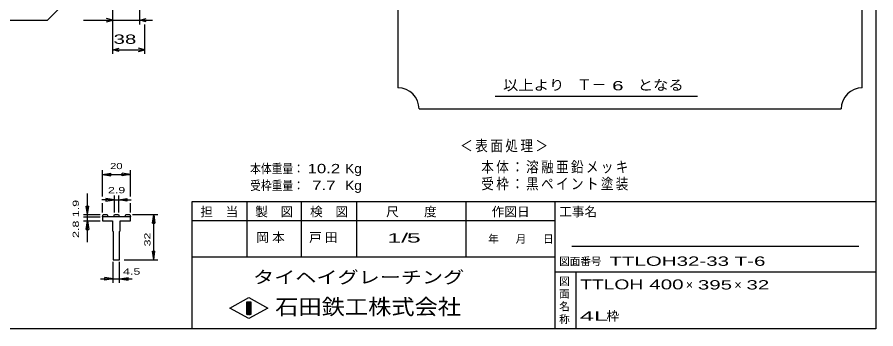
# Model space of a CAD drawing. Units: millimetres, scale not verified, with parts at other scales. Extents: x -910 to 866, y -641 to 527.
# Drawn here: x -151 to 866, y -573 to -205 of the extents above; entities that cross this region are included whole.
import ezdxf
from ezdxf.enums import TextEntityAlignment as Align

# ---------------------------------------------------------------- set-up
doc = ezdxf.new("R2010")
doc.units = ezdxf.units.MM
doc.header["$LTSCALE"] = 5
for name, color, linetype, lineweight in [('0_2', 150, 'Continuous', 25), ('22', 2, 'Continuous', 25), ('32', 4, 'Continuous', 25), ('49', 3, 'Continuous', 25)]:
    doc.layers.add(name, color=color, linetype=linetype, lineweight=lineweight)
doc.styles.add('ベクトル', font='')
doc.styles.get('ベクトル').set_extended_font_data('ベクトル')

msp = doc.modelspace()

# ---------------------------------------------------------------- linework, layer by layer
at = {"layer": '0_2'}
for p, q in [((865.5, 526.75), (865.5, -573.25)), ((865.5, -423.25), (55.5, -423.25)), ((55.5, -423.25), (55.5, -573.25)), ((120.5, -423.25), (120.5, -488.25)), ((185.5, -488.25), (185.5, -423.25)), ((250.5, -423.25), (250.5, -488.25)), ((380.5, -488.25), (380.5, -423.25)), ((485.5, -423.25), (485.5, -573.25)), ((485.5, -445.75), (55.5, -445.75)), ((845.5, -475.75), (505.5, -475.75)), ((55.5, -488.25), (485.5, -488.25)), ((485.5, -505.75), (865.5, -505.75)), ((510.5, -573.25), (510.5, -505.75)), ((100.5, -548.75), (123, -536.25)), ((123, -536.25), (145.5, -548.75)), ((123, -561.25), (100.5, -548.75)), ((120.5, -541.25), (125.5, -541.25)), ((120.5, -556.25), (120.5, -541.25)), ((120.5, -541.25), (121.5, -541.25)), ((121.5, -541.25), (121.5, -556.25)), ((122.5, -556.25), (122.5, -541.25)), ((122.5, -541.25), (123.5, -541.25)), ((145.5, -548.75), (123, -561.25)), ((123.5, -541.25), (123.5, -556.25)), ((124.5, -556.25), (124.5, -541.25)), ((124.5, -541.25), (125.5, -541.25)), ((125.5, -541.25), (125.5, -556.25)), ((125.5, -541.25), (125.5, -556.25)), ((125.5, -556.25), (120.5, -556.25)), ((121.5, -556.25), (122.5, -556.25)), ((123.5, -556.25), (124.5, -556.25)), ((865.5, -573.25), (-864.5, -573.25))]:
    msp.add_line(p, q, dxfattribs=at)
at = {"layer": '22', "color": 4}
for p, q in [((299.5, 486.75), (299.5, -288.25)), ((849.5, -288.25), (849.5, 486.75)), ((414.5, -298.25), (654.5, -298.25)), ((324.5, -313.25), (824.5, -313.25))]:
    msp.add_line(p, q, dxfattribs=at)
for centre, start, end in [((299.5, -313.25), 0, 90), ((849.5, -313.25), 90, 180)]:
    msp.add_arc(centre, 25, start, end, dxfattribs=at)
at = {"layer": '32'}
for p, q in [((-50.5, -416.75), (-50.5, -385.75)), ((-17.167, -416.75), (-17.167, -385.75)), ((-50.5, -390.75), (-40.5, -389.25)), ((-50.5, -390.75), (-40.5, -392.25)), ((-50.5, -390.75), (-17.167, -390.75)), ((-40.5, -392.25), (-40.5, -389.25)), ((-17.167, -390.75), (-27.167, -389.25)), ((-27.167, -392.25), (-27.167, -389.25)), ((-17.167, -390.75), (-27.167, -392.25)), ((-68, -438.25), (-68, -413.25)), ((-36.25, -435.75), (-36.25, -415.75)), ((-31.417, -415.75), (-31.417, -435.75)), ((-36.25, -420.75), (-51.25, -420.75)), ((-50.5, -435.75), (-50.5, -424.75)), ((-36.25, -420.75), (-46.25, -419.25)), ((-46.25, -419.25), (-46.25, -422.25)), ((-46.25, -422.25), (-36.25, -420.75)), ((-36.25, -420.75), (-31.417, -420.75)), ((-31.417, -420.75), (-21.417, -419.25)), ((-21.417, -422.25), (-31.417, -420.75)), ((-31.417, -420.75), (-16.417, -420.75)), ((-21.417, -419.25), (-21.417, -422.25)), ((-17.167, -435.75), (-17.167, -424.75)), ((-68, -438.25), (-69.5, -428.25)), ((-69.5, -428.25), (-66.5, -428.25)), ((-68, -438.25), (-66.5, -428.25)), ((-73, -438.25), (-53, -438.25)), ((-73, -440.75), (-53, -440.75)), ((-73, -445.75), (-53, -445.75)), ((-69.5, -455.75), (-68, -445.75)), ((-68, -445.75), (-68, -438.25)), ((-68, -445.75), (-66.5, -455.75)), ((-68, -470.75), (-68, -445.75)), ((-50.5, -440.75), (-49.667, -438.25)), ((-50.5, -440.75), (-50.5, -445.75)), ((-17.167, -440.75), (-50.5, -440.75)), ((-50.5, -445.75), (-38.417, -445.75)), ((-49.667, -438.25), (-44.833, -438.25)), ((-44.833, -438.25), (-44, -440.75)), ((-38.417, -445.75), (-38.417, -457.417)), ((-37.083, -440.75), (-36.25, -438.25)), ((-36.25, -438.25), (-31.417, -438.25)), ((-31.417, -438.25), (-30.583, -440.75)), ((-29.25, -457.417), (-29.25, -445.75)), ((-29.25, -445.75), (-17.167, -445.75)), ((-23.667, -440.75), (-22.833, -438.25)), ((-22.833, -438.25), (-18, -438.25)), ((-18, -438.25), (-17.167, -440.75)), ((-17.167, -445.75), (-17.167, -440.75)), ((-14.667, -438.25), (15.333, -438.25)), ((8.833, -448.25), (10.333, -438.25)), ((10.333, -438.25), (11.833, -448.25)), ((10.333, -491.584), (10.333, -438.25)), ((-69.5, -455.75), (-66.5, -455.75)), ((-38.417, -457.417), (-37.583, -458.25)), ((-30.083, -458.25), (-29.25, -457.417)), ((8.833, -448.25), (11.833, -448.25)), ((-37.583, -458.25), (-37.583, -491.583)), ((-30.083, -491.583), (-30.083, -458.25)), ((10.333, -491.584), (8.833, -481.583)), ((8.833, -481.583), (11.833, -481.583)), ((10.333, -491.584), (11.833, -481.583)), ((-37.583, -491.583), (-30.083, -491.583)), ((-37.583, -519.083), (-37.583, -494.084)), ((-30.083, -519.083), (-30.083, -494.084)), ((-24.667, -491.584), (15.333, -491.584)), ((-52.583, -514.083), (-37.583, -514.083)), ((-37.583, -514.083), (-47.583, -512.583)), ((-47.583, -515.583), (-47.583, -512.583)), ((-37.583, -514.083), (-47.583, -515.583)), ((-37.583, -514.083), (-30.083, -514.083)), ((-30.083, -514.083), (-20.083, -512.583)), ((-30.083, -514.083), (-20.083, -515.583)), ((-30.083, -514.083), (-15.083, -514.083)), ((-20.083, -515.583), (-20.083, -512.583))]:
    msp.add_line(p, q, dxfattribs=at)
msp.add_circle((-68, -440.75), 0.5, dxfattribs=at)
at = {"layer": '49', "color": 4}
for p, q in [((-115.5, -208.25), (-40.5, -133.25)), ((-38, -213.25), (-38, -133.25)), ((-38, -248.25), (-38, -133.25)), ((-6, -213.25), (-6, -142.75)), ((-215.5, -208.25), (-115.5, -208.25)), ((-73, -208.25), (-38, -208.25)), ((-38, -208.25), (-45.5, -206.25)), ((-45.5, -210.25), (-38, -208.25)), ((-38, -208.25), (-6, -208.25)), ((-6, -208.25), (1.5, -206.25)), ((1.5, -210.25), (-6, -208.25)), ((-6, -208.25), (9, -208.25)), ((0, -248.25), (0, -213.25)), ((-38, -243.25), (-30.5, -241.25)), ((-30.5, -245.25), (-38, -243.25)), ((-38, -243.25), (0, -243.25)), ((0, -243.25), (-7.5, -241.25)), ((-7.5, -245.25), (0, -243.25))]:
    msp.add_line(p, q, dxfattribs=at)

# ---------------------------------------------------------------- texts
at = {"layer": '0_2', "style": 'ベクトル'}
for s, height, p in [('担\u3000当', 11, (65.5, -434.75)), ('製\u3000図', 11, (130.5, -434.75)), ('検\u3000図', 11, (195.5, -434.75)), ('尺\u3000\u3000度', 11, (285.5, -434.75)), ('作図日', 11, (410.5, -434.75)), ('工事名', 11, (490.5, -434.75)), ('年', 9.164, (406.5, -467)), ('月', 9.164, (439, -467)), ('日', 9.164, (471.5, -467)), ('図面番号', 9.164, (490.5, -493.5)), ('図', 9.164, (490.5, -517)), ('面', 9.164, (490.5, -532)), ('名', 9.164, (490.5, -547)), ('称', 9.164, (490.5, -562))]:
    msp.add_text(s, height=height, dxfattribs=at).set_placement(p, align=Align.MIDDLE_LEFT)
at = {"layer": '0_2', "color": 222, "style": 'ベクトル'}
for s, height, width, p in [('タイヘイグレーチング', 14.66, 1.25, (128, -512.25)), ('石田鉄工株式会社', 18.33, 1.1, (154.25, -547.25))]:
    msp.add_text(s, height=height, dxfattribs=dict(at, width=width)).set_placement(p, align=Align.MIDDLE_LEFT)
at = {"layer": '22', "style": 'ベクトル'}
for s, height, width, p in [('以上より\u3000', 12.1, 1.1, (424, -285)), (' 6 ', 11, 1.65, (546.5, -285.75)), ('となる', 12.1, 1.1, (583.5, -285)), ('1/', 11, 2, (287, -465.75)), (' 5 ', 11, 2, (302, -465.75)), ('TTLOH32-33 T-6            ', 11, 1.65, (550, -493.25)), ('TTLOH', 11.73, 1.45, (515.5, -520.75)), (' 400 ', 11.73, 1.55, (590.5, -520.75)), (' 395 ', 11, 1.65, (648, -521.25)), (' 32 ', 11, 1.65, (705.5, -521.25)), ('4L', 11, 2.05, (515, -558.25))]:
    msp.add_text(s, height=height, dxfattribs=dict(at, width=width)).set_placement(p, align=Align.MIDDLE_LEFT)
for s, height, p in [('Ｔ－', 12.83, (511.5, -284.5)), ('×', 11, (640.5, -521.25)), ('×', 11, (698, -521.25)), ('枠', 11, (546.5, -558.25))]:
    msp.add_text(s, height=height, dxfattribs=at).set_placement(p, align=Align.MIDDLE_LEFT)
at = {"layer": '22', "char_height": 11, "attachment_point": 4, "style": 'ベクトル'}
for s, insert in [('\\T1.25;岡本\u3000', (131.75, -465.75)), ('\\T1.25;戸田\u3000', (194.25, -465.75))]:
    msp.add_mtext(s, dxfattribs=dict(at, insert=insert))
at = {"layer": '32', "color": 2, "style": 'ベクトル'}
for s, width, p in [('20', 1.35, (-41.333, -380.75)), ('2.9', 1.5, (-43.833, -409.25)), (' 4.5 ', 1.5, (-30.083, -505.584))]:
    msp.add_text(s, height=7.331, dxfattribs=dict(at, width=width)).set_placement(p, align=Align.MIDDLE_LEFT)
at = {"layer": '32', "color": 2, "style": 'ベクトル', "width": 1.5}
for s, p in [('2.8 1.9', (-82, -465.75)), (' 32 ', (2.833, -479.917))]:
    msp.add_text(s, height=7.331, rotation=90, dxfattribs=at).set_placement(p, align=Align.MIDDLE_LEFT)
at = {"layer": '49', "color": 2, "style": 'ベクトル'}
for s, width, p in [(' 38 ', 1.65, (-44, -230.75)), ('本体重量：', 0.85, (124.5, -383.75)), (' 10.2', 1.35, (187, -383.75)), ('Kg', 1.1, (237, -383.75)), ('受枠重量：', 0.85, (124.5, -403.75)), ('  7.7', 1.35, (187, -403.75)), ('Kg', 1.1, (237, -403.75))]:
    msp.add_text(s, height=11, dxfattribs=dict(at, width=width)).set_placement(p, align=Align.MIDDLE_LEFT)
at = {"layer": '49', "color": 2, "char_height": 12.83, "attachment_point": 4, "style": 'ベクトル'}
for s, insert in [('\\T1.2;\\W0.85;＜表面処理＞', (373.25, -357.5)), ('\\T1.19;\\W0.85;本体：溶融亜鉛メッキ', (398.25, -382.5)), ('\\T1.19;\\W0.85;受枠：黒ペイント塗装', (398.25, -402.5))]:
    msp.add_mtext(s, dxfattribs=dict(at, insert=insert))

doc.saveas('drawing.dxf')
